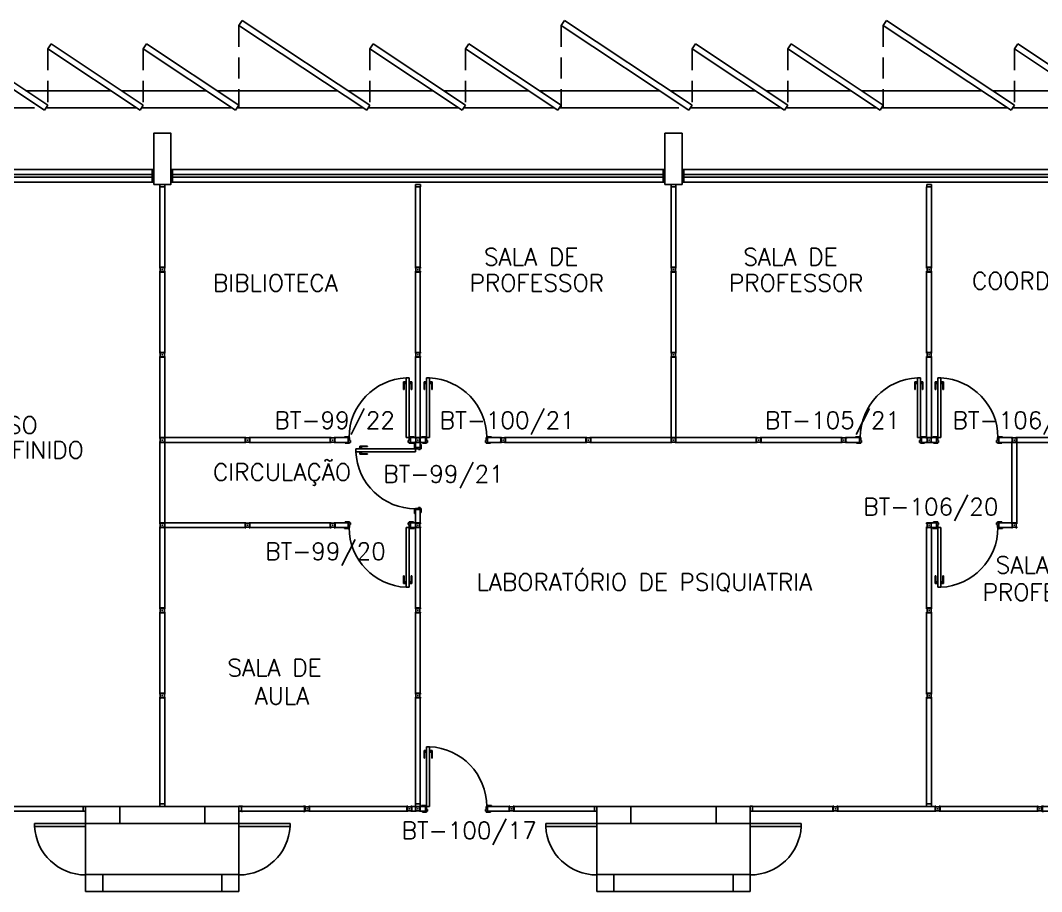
# Model space of a CAD drawing. Header units: millimetres. Extents: x 2069 to 2250, y 1124 to 1284.
# Drawn here: x 2166.65 to 2178.63, y 1202.49 to 1212.71 of the extents above; entities that cross this region are included whole.
import ezdxf

# ---------------------------------------------------------------- set-up
doc = ezdxf.new("R2010")
doc.units = ezdxf.units.MM
doc.linetypes.add('HIDDEN', pattern=[0.375, 0.25, -0.125])
for name, color, linetype in [('ALV', 2, 'Continuous'), ('DIV', 2, 'Continuous'), ('DIV2', 2, 'Continuous'), ('ENDEREÇO', 2, 'Continuous'), ('JANELA', 1, 'Continuous'), ('MACANETA', 1, 'Continuous'), ('PAVIMENTO', 1, 'Continuous'), ('PILARES', 3, 'Continuous'), ('PORTA', 2, 'Continuous'), ('PROJ', 1, 'HIDDEN'), ('TEXTO', 2, 'Continuous')]:
    doc.layers.add(name, color=color, linetype=linetype)
doc.styles.add('UNB-100', font='simplex.shx', dxfattribs={"height": 0.2})

# ---------------------------------------------------------------- blocks, each defined once
blk = doc.blocks.new('DIV12')
for p, q in [((-0.0051, 0), (0.0051, 0)), ((0, -0.0051), (0, 0.0051)), ((0.0285, 0.0285), (1.1715, 0.0285)), ((0.0285, -0.0285), (0.0285, 0.0285)), ((1.1715, -0.0285), (1.1715, 0.0285)), ((1.1949, 0), (1.2051, 0)), ((1.2, -0.0051), (1.2, 0.0051)), ((0.0285, -0.0285), (1.1715, -0.0285))]:
    blk.add_line(p, q)
blk = doc.blocks.new('DIV10')
for p, q in [((-0.0051, 0), (0.0051, 0)), ((0, -0.0051), (0, 0.0051)), ((0.0285, 0.0285), (0.9715, 0.0285)), ((0.0285, -0.0285), (0.0285, 0.0285)), ((0.9715, -0.0285), (0.9715, 0.0285)), ((0.9949, 0), (1.0051, 0)), ((1, -0.0051), (1, 0.0051)), ((0.0285, -0.0285), (0.9715, -0.0285))]:
    blk.add_line(p, q)
blk = doc.blocks.new('DOOR70')
at = {"layer": 'MACANETA', "color": 1}
for p, q in [((-0.015, -0.565), (-0.01, -0.565)), ((-0.015, -0.655), (-0.015, -0.565)), ((-0.01, -0.655), (-0.01, -0.565)), ((0.08, -0.565), (0.075, -0.565)), ((0.075, -0.655), (0.075, -0.565)), ((0.08, -0.655), (0.08, -0.565)), ((-0.015, -0.655), (0.012, -0.655)), ((-0.01, -0.635), (0.012, -0.635)), ((0.012, -0.663), (0.012, -0.628)), ((0.012, -0.628), (0.015, -0.628)), ((0.012, -0.663), (0.015, -0.663)), ((0.053, -0.628), (0.05, -0.628)), ((0.053, -0.663), (0.05, -0.663)), ((0.053, -0.663), (0.053, -0.628)), ((0.075, -0.635), (0.053, -0.635)), ((0.08, -0.655), (0.053, -0.655))]:
    blk.add_line(p, q, dxfattribs=at)
at = {"layer": 'PORTA'}
for p, q in [((0.015, -0.7), (0.015, 0)), ((0.015, 0), (0.05, 0)), ((0.05, -0.7), (0.05, 0)), ((0.05, -0.7), (0.015, -0.7))]:
    blk.add_line(p, q, dxfattribs=at)
at = {"layer": 'PORTA', "color": 1}
blk.add_arc((0.02, 0), 0.7, 272.4563, 0, dxfattribs=at)
blk = doc.blocks.new('DIV8')
for p, q in [((0.005, 0), (-0.005, 0)), ((0, 0.005), (0, -0.005)), ((0.024, 0.019), (0.028, 0.019)), ((0.024, 0.017), (0.024, 0.019)), ((0.024, 0.017), (0.028, 0.017)), ((0.028, 0.03), (0.043, 0.03)), ((0.028, 0.03), (0.028, 0.019)), ((0.028, 0.017), (0.028, -0.016)), ((0.769, 0.028), (0.03, 0.028)), ((0.03, 0.028), (0.03, -0.028)), ((0.043, 0.028), (0.043, 0.03)), ((0.757, 0.028), (0.757, 0.03)), ((0.771, 0.03), (0.757, 0.03)), ((0.769, 0.028), (0.769, -0.028)), ((0.771, 0.03), (0.771, 0.019)), ((0.776, 0.019), (0.771, 0.019)), ((0.771, 0.017), (0.771, -0.016)), ((0.776, 0.017), (0.771, 0.017)), ((0.776, 0.017), (0.776, 0.019)), ((0.805, 0), (0.795, 0)), ((0.8, 0.005), (0.8, -0.005)), ((0.024, -0.016), (0.028, -0.016)), ((0.024, -0.019), (0.024, -0.016)), ((0.024, -0.019), (0.028, -0.019)), ((0.028, -0.019), (0.028, -0.03)), ((0.028, -0.03), (0.043, -0.03)), ((0.769, -0.028), (0.03, -0.028)), ((0.043, -0.03), (0.043, -0.028)), ((0.757, -0.03), (0.757, -0.028)), ((0.771, -0.03), (0.757, -0.03)), ((0.776, -0.016), (0.771, -0.016)), ((0.776, -0.019), (0.771, -0.019)), ((0.771, -0.019), (0.771, -0.03)), ((0.776, -0.019), (0.776, -0.016))]:
    blk.add_line(p, q)
blk = doc.blocks.new('PL')
for p, q in [((0.25, 0.25), (0.25, 0.45)), ((0.25, 0.45), (0.45, 0.45)), ((0.45, 0.45), (0.45, 0.25)), ((0.45, 0.25), (0.25, 0.25))]:
    blk.add_line(p, q)
blk = doc.blocks.new('PL4')
for p, q in [((0, 0.4), (0.2, 0.4)), ((0, 0), (0, 0.4)), ((0.2, 0.4), (0.2, 0)), ((0.2, 0), (0, 0))]:
    blk.add_line(p, q)
blk = doc.blocks.new('IMTT')
for p, q in [((-0.005, 0), (0.005, 0)), ((0.029, 0.029), (0, 0.029)), ((0, -0.028), (0, 0.029)), ((0.029, -0.028), (0, -0.028))]:
    blk.add_line(p, q)
blk = doc.blocks.new('MTT')
for p, q in [((-0.029, 0.018), (-0.029, 0.029)), ((-0.019, 0.029), (-0.029, 0.029)), ((-0.024, 0.018), (-0.029, 0.018)), ((-0.024, 0.018), (-0.024, -0.019)), ((-0.019, 0.024), (-0.019, 0.029)), ((-0.019, 0.024), (0.018, 0.024)), ((-0.005, 0), (0.005, 0)), ((0, -0.005), (0, 0.005)), ((0.018, 0.024), (0.018, 0.029)), ((0.018, 0.029), (0.029, 0.029)), ((0.024, 0.018), (0.029, 0.018)), ((0.024, 0.018), (0.024, -0.019)), ((0.029, 0.018), (0.029, 0.029)), ((-0.029, -0.019), (-0.024, -0.019)), ((-0.029, -0.019), (-0.029, -0.029)), ((-0.019, -0.029), (-0.029, -0.029)), ((0.018, -0.024), (-0.019, -0.024)), ((-0.019, -0.024), (-0.019, -0.029)), ((0.018, -0.024), (0.018, -0.029)), ((0.018, -0.029), (0.029, -0.029)), ((0.029, -0.019), (0.024, -0.019)), ((0.029, -0.019), (0.029, -0.029))]:
    blk.add_line(p, q)
blk = doc.blocks.new('DIV13')
for p, q in [((-0.029, 1.272), (-0.029, 0.028)), ((-0.029, 1.272), (0.028, 1.272)), ((-0.005, 1.3), (0.005, 1.3)), ((0, 1.305), (0, 1.295)), ((0.028, 1.272), (0.028, 0.028)), ((-0.029, 0.028), (0.028, 0.028)), ((-0.005, 0), (0.005, 0)), ((0.005, 0), (-0.005, 0)), ((0.005, 0), (-0.005, 0)), ((0, 0.005), (0, -0.005)), ((0, 0.005), (0, -0.005)), ((0, 0.005), (0, -0.005))]:
    blk.add_line(p, q)

msp = doc.modelspace()

# ---------------------------------------------------------------- linework, layer by layer
at = {"layer": 'ALV'}
for p, q in [((2165.43014, 1212.65651), (2166.92994, 1211.66122)), ((2165.46885, 1212.71483), (2166.96865, 1211.71955)), ((2169.21214, 1212.65651), (2169.25085, 1212.71483)), ((2169.21214, 1212.65651), (2170.71194, 1211.66122)), ((2169.25085, 1212.71483), (2170.75065, 1211.71955)), ((2172.99414, 1212.65651), (2173.03285, 1212.71483)), ((2172.99414, 1212.65651), (2174.49394, 1211.66122)), ((2173.03285, 1212.71483), (2174.53265, 1211.71955)), ((2176.77614, 1212.65651), (2176.81485, 1212.71483)), ((2176.77614, 1212.65651), (2178.27594, 1211.66122)), ((2176.81485, 1212.71483), (2178.31465, 1211.71955)), ((2166.96835, 1212.38004), (2167.00706, 1212.43837)), ((2167.00706, 1212.43837), (2168.09025, 1211.71955)), ((2168.09025, 1212.38004), (2168.12895, 1212.43837)), ((2168.12895, 1212.43837), (2169.21214, 1211.71955)), ((2170.75065, 1212.38004), (2170.78936, 1212.43837)), ((2170.78936, 1212.43837), (2171.87255, 1211.71955)), ((2171.87255, 1212.38004), (2171.91125, 1212.43837)), ((2171.91125, 1212.43837), (2172.99444, 1211.71955)), ((2174.53235, 1212.38004), (2174.57106, 1212.43837)), ((2174.57106, 1212.43837), (2175.65425, 1211.71955)), ((2175.65425, 1212.38004), (2175.69295, 1212.43837)), ((2175.69295, 1212.43837), (2176.77614, 1211.71955)), ((2178.31465, 1212.38004), (2178.35336, 1212.43837)), ((2178.35336, 1212.43837), (2179.43655, 1211.71955)), ((2166.96835, 1212.38004), (2168.05154, 1211.66122)), ((2168.09025, 1212.38004), (2169.17344, 1211.66122)), ((2170.75065, 1212.38004), (2171.83384, 1211.66122)), ((2171.87255, 1212.38004), (2172.95574, 1211.66122)), ((2174.53235, 1212.38004), (2175.61554, 1211.66122)), ((2175.65425, 1212.38004), (2176.73744, 1211.66122)), ((2178.31465, 1212.38004), (2179.39784, 1211.66122)), ((2166.92994, 1211.66122), (2166.96865, 1211.71955)), ((2168.05154, 1211.66122), (2168.09025, 1211.71955)), ((2169.17344, 1211.66122), (2169.21214, 1211.71955)), ((2170.71194, 1211.66122), (2170.75065, 1211.71955)), ((2171.83384, 1211.66122), (2171.87255, 1211.71955)), ((2172.95574, 1211.66122), (2172.99444, 1211.71955)), ((2174.49394, 1211.66122), (2174.53265, 1211.71955)), ((2175.61554, 1211.66122), (2175.65425, 1211.71955)), ((2176.73744, 1211.66122), (2176.77614, 1211.71955)), ((2178.27594, 1211.66122), (2178.31465, 1211.71955)), ((2168.21325, 1210.81539), (2168.21325, 1210.96539)), ((2168.41325, 1210.96539), (2168.41325, 1210.81539)), ((2174.21325, 1210.81539), (2174.21325, 1210.96539)), ((2174.41325, 1210.96539), (2174.41325, 1210.81539)), ((2168.81325, 1203.49039), (2167.81325, 1203.49039)), ((2174.81325, 1203.49039), (2173.81325, 1203.49039)), ((2168.81325, 1203.29039), (2167.81325, 1203.29039)), ((2174.81325, 1203.29039), (2173.81325, 1203.29039)), ((2169.01325, 1202.69039), (2167.61325, 1202.69039)), ((2175.01325, 1202.69039), (2173.61325, 1202.69039)), ((2169.01325, 1202.49039), (2167.61325, 1202.49039)), ((2175.01325, 1202.49039), (2173.61325, 1202.49039))]:
    msp.add_line(p, q, dxfattribs=at)
at = {"layer": 'DIV'}
for p, q in [((2175.20815, 1203.46189), (2175.21835, 1203.46189)), ((2175.20815, 1203.46189), (2175.21835, 1203.46189)), ((2175.21835, 1203.46189), (2175.20815, 1203.46189)), ((2175.21325, 1203.46699), (2175.21325, 1203.45679)), ((2175.21325, 1203.46699), (2175.21325, 1203.45679)), ((2175.21325, 1203.46699), (2175.21325, 1203.45679)), ((2175.24175, 1203.49039), (2175.24175, 1203.43339)), ((2175.24175, 1203.49039), (2175.24175, 1203.43339))]:
    msp.add_line(p, q, dxfattribs=at)
at = {"layer": 'DIV2'}
for p, q in [((2168.21325, 1210.81539), (2168.19325, 1210.81539)), ((2171.31325, 1208.79549), (2171.31325, 1208.78529)), ((2177.31325, 1208.79549), (2177.31325, 1208.78529)), ((2171.31835, 1208.79039), (2171.30815, 1208.79039)), ((2177.28475, 1208.76189), (2177.34175, 1208.76189)), ((2177.28475, 1208.76189), (2177.28475, 1208.60789)), ((2177.30815, 1208.79039), (2177.31835, 1208.79039)), ((2177.34175, 1208.76189), (2177.34175, 1208.60789)), ((2177.28475, 1207.87789), (2177.28475, 1207.81889)), ((2177.34175, 1207.87789), (2177.34175, 1207.81889)), ((2170.34175, 1207.81889), (2170.49575, 1207.81889)), ((2170.34175, 1207.76189), (2170.49575, 1207.76189)), ((2170.45075, 1207.82889), (2170.50075, 1207.82889)), ((2170.45075, 1207.81889), (2170.45075, 1207.82889)), ((2170.46075, 1207.75189), (2170.46075, 1207.76189)), ((2170.51075, 1207.75189), (2170.46075, 1207.75189)), ((2170.49575, 1207.81889), (2170.50075, 1207.81889)), ((2170.49575, 1207.81889), (2170.49575, 1207.76189)), ((2170.49575, 1207.76189), (2170.51075, 1207.76189)), ((2170.50075, 1207.82889), (2170.50075, 1207.81889)), ((2170.50075, 1207.81889), (2170.51075, 1207.81889)), ((2170.51075, 1207.81889), (2170.51075, 1207.78389)), ((2170.51075, 1207.78389), (2170.52075, 1207.78389)), ((2170.51075, 1207.76189), (2170.51075, 1207.75189)), ((2170.52075, 1207.76189), (2170.51075, 1207.76189)), ((2170.52075, 1207.78389), (2170.52075, 1207.76189)), ((2171.20075, 1207.78389), (2171.20075, 1207.76189)), ((2171.21075, 1207.78389), (2171.20075, 1207.78389)), ((2171.20075, 1207.76189), (2171.21075, 1207.76189)), ((2171.21075, 1207.81889), (2171.21075, 1207.78389)), ((2171.22075, 1207.81889), (2171.21075, 1207.81889)), ((2171.22575, 1207.76189), (2171.21075, 1207.76189)), ((2171.21075, 1207.76189), (2171.21075, 1207.75189)), ((2171.21075, 1207.75189), (2171.26075, 1207.75189)), ((2171.22075, 1207.82889), (2171.22075, 1207.81889)), ((2171.27075, 1207.82889), (2171.22075, 1207.82889)), ((2171.22575, 1207.81889), (2171.22075, 1207.81889)), ((2171.22575, 1207.81889), (2171.28475, 1207.81889)), ((2171.22575, 1207.81889), (2171.22575, 1207.76189)), ((2171.22575, 1207.76189), (2171.28475, 1207.76189)), ((2171.26075, 1207.75189), (2171.26075, 1207.76189)), ((2171.27075, 1207.81889), (2171.27075, 1207.82889)), ((2171.27475, 1207.74789), (2171.27475, 1207.69789)), ((2171.28475, 1207.74789), (2171.27475, 1207.74789)), ((2171.34175, 1207.81889), (2171.28475, 1207.81889)), ((2171.34175, 1207.76189), (2171.28475, 1207.76189)), ((2171.28475, 1207.70289), (2171.28475, 1207.76189)), ((2171.31835, 1207.79039), (2171.30815, 1207.79039)), ((2171.31835, 1207.79039), (2171.30815, 1207.79039)), ((2171.31835, 1207.79039), (2171.30815, 1207.79039)), ((2171.31325, 1207.78529), (2171.31325, 1207.79549)), ((2171.31325, 1207.79549), (2171.31325, 1207.78529)), ((2171.31325, 1207.78529), (2171.31325, 1207.79549)), ((2171.34175, 1207.76189), (2171.34175, 1207.81889)), ((2171.40075, 1207.81889), (2171.34175, 1207.81889)), ((2171.34175, 1207.70289), (2171.34175, 1207.76189)), ((2171.40075, 1207.76189), (2171.34175, 1207.76189)), ((2171.35175, 1207.73789), (2171.34175, 1207.73789)), ((2171.35175, 1207.68789), (2171.35175, 1207.73789)), ((2171.35575, 1207.82889), (2171.40575, 1207.82889)), ((2171.35575, 1207.81889), (2171.35575, 1207.82889)), ((2171.36575, 1207.75189), (2171.36575, 1207.76189)), ((2171.41575, 1207.75189), (2171.36575, 1207.75189)), ((2171.40075, 1207.81889), (2171.40575, 1207.81889)), ((2171.40075, 1207.81889), (2171.40075, 1207.76189)), ((2171.40075, 1207.76189), (2171.41575, 1207.76189)), ((2171.40575, 1207.82889), (2171.40575, 1207.81889)), ((2171.40575, 1207.81889), (2171.41575, 1207.81889)), ((2171.41575, 1207.81889), (2171.41575, 1207.78389)), ((2171.41575, 1207.78389), (2171.42575, 1207.78389)), ((2171.41575, 1207.76189), (2171.41575, 1207.75189)), ((2171.42575, 1207.76189), (2171.41575, 1207.76189)), ((2171.42575, 1207.78389), (2171.42575, 1207.76189)), ((2172.10575, 1207.78389), (2172.10575, 1207.76189)), ((2172.11575, 1207.78389), (2172.10575, 1207.78389)), ((2172.10575, 1207.76189), (2172.11575, 1207.76189)), ((2172.11575, 1207.81889), (2172.11575, 1207.78389)), ((2172.12575, 1207.81889), (2172.11575, 1207.81889)), ((2172.13075, 1207.76189), (2172.11575, 1207.76189)), ((2172.11575, 1207.76189), (2172.11575, 1207.75189)), ((2172.11575, 1207.75189), (2172.16575, 1207.75189)), ((2172.12575, 1207.82889), (2172.12575, 1207.81889)), ((2172.17575, 1207.82889), (2172.12575, 1207.82889)), ((2172.13075, 1207.81889), (2172.12575, 1207.81889)), ((2172.28475, 1207.81889), (2172.13075, 1207.81889)), ((2172.13075, 1207.81889), (2172.13075, 1207.76189)), ((2172.28475, 1207.76189), (2172.13075, 1207.76189)), ((2172.16575, 1207.75189), (2172.16575, 1207.76189)), ((2172.17575, 1207.81889), (2172.17575, 1207.82889)), ((2172.28475, 1207.76189), (2172.28475, 1207.81889)), ((2172.31835, 1207.79039), (2172.30815, 1207.79039)), ((2172.31325, 1207.78529), (2172.31325, 1207.79549)), ((2174.31835, 1207.79039), (2174.30815, 1207.79039)), ((2174.31325, 1207.78529), (2174.31325, 1207.79549)), ((2174.34175, 1207.76189), (2174.34175, 1207.81889)), ((2175.31835, 1207.79039), (2175.30815, 1207.79039)), ((2175.31325, 1207.78529), (2175.31325, 1207.79549)), ((2176.34175, 1207.81889), (2176.49575, 1207.81889)), ((2176.34175, 1207.76189), (2176.49575, 1207.76189)), ((2176.45075, 1207.82889), (2176.50075, 1207.82889)), ((2176.45075, 1207.81889), (2176.45075, 1207.82889)), ((2176.46075, 1207.75189), (2176.46075, 1207.76189)), ((2176.51075, 1207.75189), (2176.46075, 1207.75189)), ((2176.49575, 1207.81889), (2176.50075, 1207.81889)), ((2176.49575, 1207.81889), (2176.49575, 1207.76189)), ((2176.49575, 1207.76189), (2176.51075, 1207.76189)), ((2176.50075, 1207.82889), (2176.50075, 1207.81889)), ((2176.50075, 1207.81889), (2176.51075, 1207.81889)), ((2176.51075, 1207.81889), (2176.51075, 1207.78389)), ((2176.51075, 1207.78389), (2176.52075, 1207.78389)), ((2176.51075, 1207.76189), (2176.51075, 1207.75189)), ((2176.52075, 1207.76189), (2176.51075, 1207.76189)), ((2176.52075, 1207.78389), (2176.52075, 1207.76189)), ((2177.20075, 1207.78389), (2177.20075, 1207.76189)), ((2177.21075, 1207.78389), (2177.20075, 1207.78389)), ((2177.20075, 1207.76189), (2177.21075, 1207.76189)), ((2177.21075, 1207.81889), (2177.21075, 1207.78389)), ((2177.22075, 1207.81889), (2177.21075, 1207.81889)), ((2177.22575, 1207.76189), (2177.21075, 1207.76189)), ((2177.21075, 1207.76189), (2177.21075, 1207.75189)), ((2177.21075, 1207.75189), (2177.26075, 1207.75189)), ((2177.22075, 1207.82889), (2177.22075, 1207.81889)), ((2177.27075, 1207.82889), (2177.22075, 1207.82889)), ((2177.22575, 1207.81889), (2177.22075, 1207.81889)), ((2177.22575, 1207.81889), (2177.28475, 1207.81889)), ((2177.22575, 1207.81889), (2177.22575, 1207.76189)), ((2177.22575, 1207.76189), (2177.28475, 1207.76189)), ((2177.26075, 1207.75189), (2177.26075, 1207.76189)), ((2177.27075, 1207.81889), (2177.27075, 1207.82889)), ((2177.28475, 1207.81889), (2177.34175, 1207.81889)), ((2177.28475, 1207.76189), (2177.34175, 1207.76189)), ((2177.30815, 1207.79039), (2177.31835, 1207.79039)), ((2177.30815, 1207.79039), (2177.31835, 1207.79039)), ((2177.31325, 1207.78529), (2177.31325, 1207.79549)), ((2177.31325, 1207.79549), (2177.31325, 1207.78529)), ((2177.40075, 1207.81889), (2177.34175, 1207.81889)), ((2177.40075, 1207.76189), (2177.34175, 1207.76189)), ((2177.35575, 1207.82889), (2177.40575, 1207.82889)), ((2177.35575, 1207.81889), (2177.35575, 1207.82889)), ((2177.36575, 1207.75189), (2177.36575, 1207.76189)), ((2177.41575, 1207.75189), (2177.36575, 1207.75189)), ((2177.40075, 1207.81889), (2177.40575, 1207.81889)), ((2177.40075, 1207.81889), (2177.40075, 1207.76189)), ((2177.40075, 1207.76189), (2177.41575, 1207.76189)), ((2177.40575, 1207.82889), (2177.40575, 1207.81889)), ((2177.40575, 1207.81889), (2177.41575, 1207.81889)), ((2177.41575, 1207.81889), (2177.41575, 1207.78389)), ((2177.41575, 1207.78389), (2177.42575, 1207.78389)), ((2177.41575, 1207.76189), (2177.41575, 1207.75189)), ((2177.42575, 1207.76189), (2177.41575, 1207.76189)), ((2177.42575, 1207.78389), (2177.42575, 1207.76189)), ((2178.10575, 1207.78389), (2178.10575, 1207.76189)), ((2178.11575, 1207.78389), (2178.10575, 1207.78389)), ((2178.10575, 1207.76189), (2178.11575, 1207.76189)), ((2178.11575, 1207.81889), (2178.11575, 1207.78389)), ((2178.12575, 1207.81889), (2178.11575, 1207.81889)), ((2178.13075, 1207.76189), (2178.11575, 1207.76189)), ((2178.11575, 1207.76189), (2178.11575, 1207.75189)), ((2178.11575, 1207.75189), (2178.16575, 1207.75189)), ((2178.12575, 1207.82889), (2178.12575, 1207.81889)), ((2178.17575, 1207.82889), (2178.12575, 1207.82889)), ((2178.13075, 1207.81889), (2178.12575, 1207.81889)), ((2178.28475, 1207.81889), (2178.13075, 1207.81889)), ((2178.13075, 1207.81889), (2178.13075, 1207.76189)), ((2178.28475, 1207.76189), (2178.13075, 1207.76189)), ((2178.16575, 1207.75189), (2178.16575, 1207.76189)), ((2178.17575, 1207.81889), (2178.17575, 1207.82889)), ((2171.27475, 1207.69789), (2171.28475, 1207.69789)), ((2171.28475, 1207.70289), (2171.28475, 1207.69789)), ((2171.28475, 1207.70289), (2171.34175, 1207.70289)), ((2171.28475, 1207.69789), (2171.28475, 1207.68789)), ((2171.28475, 1207.68789), (2171.31975, 1207.68789)), ((2171.31975, 1207.68789), (2171.31975, 1207.67789)), ((2171.31975, 1207.67789), (2171.34175, 1207.67789)), ((2171.34175, 1207.70289), (2171.34175, 1207.68789)), ((2171.34175, 1207.68789), (2171.35175, 1207.68789)), ((2171.34175, 1207.67789), (2171.34175, 1207.68789)), ((2171.31975, 1206.99789), (2171.34175, 1206.99789)), ((2171.31975, 1206.98789), (2171.31975, 1206.99789)), ((2171.34175, 1206.99789), (2171.34175, 1206.98789)), ((2171.27475, 1206.97789), (2171.28475, 1206.97789)), ((2171.27475, 1206.92789), (2171.27475, 1206.97789)), ((2171.28475, 1206.92789), (2171.27475, 1206.92789)), ((2171.28475, 1206.98789), (2171.31975, 1206.98789)), ((2171.28475, 1206.97789), (2171.28475, 1206.98789)), ((2171.28475, 1206.97289), (2171.28475, 1206.97789)), ((2171.28475, 1206.81889), (2171.28475, 1206.97289)), ((2171.28475, 1206.97289), (2171.34175, 1206.97289)), ((2171.34175, 1206.97289), (2171.34175, 1206.98789)), ((2171.34175, 1206.98789), (2171.35175, 1206.98789)), ((2171.34175, 1206.81889), (2171.34175, 1206.97289)), ((2171.35175, 1206.93789), (2171.34175, 1206.93789)), ((2171.35175, 1206.98789), (2171.35175, 1206.93789)), ((2170.30815, 1206.79039), (2170.31835, 1206.79039)), ((2170.31325, 1206.79549), (2170.31325, 1206.78529)), ((2170.34175, 1206.81889), (2170.49575, 1206.81889)), ((2170.34175, 1206.81889), (2170.34175, 1206.76189)), ((2170.34175, 1206.76189), (2170.49575, 1206.76189)), ((2170.45075, 1206.76189), (2170.45075, 1206.75189)), ((2170.46075, 1206.82889), (2170.46075, 1206.81889)), ((2170.51075, 1206.82889), (2170.46075, 1206.82889)), ((2170.49575, 1206.81889), (2170.51075, 1206.81889)), ((2170.49575, 1206.76189), (2170.49575, 1206.81889)), ((2170.49575, 1206.76189), (2170.50075, 1206.76189)), ((2170.50075, 1206.76189), (2170.51075, 1206.76189)), ((2170.50075, 1206.75189), (2170.50075, 1206.76189)), ((2170.51075, 1206.81889), (2170.51075, 1206.82889)), ((2170.52075, 1206.81889), (2170.51075, 1206.81889)), ((2170.51075, 1206.79689), (2170.52075, 1206.79689)), ((2170.51075, 1206.76189), (2170.51075, 1206.79689)), ((2170.52075, 1206.79689), (2170.52075, 1206.81889)), ((2171.20075, 1206.81889), (2171.21075, 1206.81889)), ((2171.20075, 1206.79689), (2171.20075, 1206.81889)), ((2171.21075, 1206.79689), (2171.20075, 1206.79689)), ((2171.21075, 1206.82889), (2171.26075, 1206.82889)), ((2171.21075, 1206.81889), (2171.21075, 1206.82889)), ((2171.22575, 1206.81889), (2171.21075, 1206.81889)), ((2171.21075, 1206.76189), (2171.21075, 1206.79689)), ((2171.22075, 1206.76189), (2171.21075, 1206.76189)), ((2171.22575, 1206.76189), (2171.22075, 1206.76189)), ((2171.22075, 1206.75189), (2171.22075, 1206.76189)), ((2171.22575, 1206.81889), (2171.28475, 1206.81889)), ((2171.22575, 1206.76189), (2171.22575, 1206.81889)), ((2171.22575, 1206.76189), (2171.28475, 1206.76189)), ((2171.26075, 1206.82889), (2171.26075, 1206.81889)), ((2171.27075, 1206.76189), (2171.27075, 1206.75189)), ((2171.34175, 1206.81889), (2171.28475, 1206.81889)), ((2171.28475, 1206.81889), (2171.28475, 1206.76189)), ((2171.31835, 1206.79039), (2171.30815, 1206.79039)), ((2171.30815, 1206.79039), (2171.31835, 1206.79039)), ((2171.31325, 1206.78529), (2171.31325, 1206.79549)), ((2171.31325, 1206.79549), (2171.31325, 1206.78529)), ((2177.28475, 1206.81889), (2177.34175, 1206.81889)), ((2177.30815, 1206.79039), (2177.31835, 1206.79039)), ((2177.31325, 1206.78529), (2177.31325, 1206.79549)), ((2177.40075, 1206.81889), (2177.34175, 1206.81889)), ((2177.40075, 1206.76189), (2177.34175, 1206.76189)), ((2177.35575, 1206.76189), (2177.35575, 1206.75189)), ((2177.36575, 1206.82889), (2177.36575, 1206.81889)), ((2177.41575, 1206.82889), (2177.36575, 1206.82889)), ((2177.40075, 1206.81889), (2177.41575, 1206.81889)), ((2177.40075, 1206.76189), (2177.40075, 1206.81889)), ((2177.40075, 1206.76189), (2177.40575, 1206.76189)), ((2177.40575, 1206.76189), (2177.41575, 1206.76189)), ((2177.40575, 1206.75189), (2177.40575, 1206.76189)), ((2177.41575, 1206.81889), (2177.41575, 1206.82889)), ((2177.42575, 1206.81889), (2177.41575, 1206.81889)), ((2177.41575, 1206.79689), (2177.42575, 1206.79689)), ((2177.41575, 1206.76189), (2177.41575, 1206.79689)), ((2177.42575, 1206.79689), (2177.42575, 1206.81889)), ((2178.10575, 1206.81889), (2178.11575, 1206.81889)), ((2178.10575, 1206.79689), (2178.10575, 1206.81889)), ((2178.11575, 1206.79689), (2178.10575, 1206.79689)), ((2178.11575, 1206.82889), (2178.16575, 1206.82889)), ((2178.11575, 1206.81889), (2178.11575, 1206.82889)), ((2178.13075, 1206.81889), (2178.11575, 1206.81889)), ((2178.11575, 1206.76189), (2178.11575, 1206.79689)), ((2178.12575, 1206.76189), (2178.11575, 1206.76189)), ((2178.13075, 1206.76189), (2178.12575, 1206.76189)), ((2178.12575, 1206.75189), (2178.12575, 1206.76189)), ((2178.28475, 1206.81889), (2178.13075, 1206.81889)), ((2178.13075, 1206.76189), (2178.13075, 1206.81889)), ((2178.28475, 1206.76189), (2178.13075, 1206.76189)), ((2178.16575, 1206.82889), (2178.16575, 1206.81889)), ((2178.17575, 1206.76189), (2178.17575, 1206.75189)), ((2170.45075, 1206.75189), (2170.50075, 1206.75189)), ((2171.27075, 1206.75189), (2171.22075, 1206.75189)), ((2177.35575, 1206.75189), (2177.40575, 1206.75189)), ((2178.17575, 1206.75189), (2178.12575, 1206.75189)), ((2171.21835, 1203.46189), (2171.20815, 1203.46189)), ((2171.21325, 1203.46699), (2171.21325, 1203.45679)), ((2171.24175, 1203.49039), (2171.24175, 1203.43339)), ((2171.28475, 1203.49039), (2171.24175, 1203.49039)), ((2171.28475, 1203.43339), (2171.24175, 1203.43339)), ((2171.28475, 1203.49039), (2171.28475, 1203.43339)), ((2171.31835, 1203.46189), (2171.30815, 1203.46189)), ((2171.31835, 1203.46189), (2171.30815, 1203.46189)), ((2171.31325, 1203.45679), (2171.31325, 1203.46699)), ((2171.31325, 1203.46699), (2171.31325, 1203.45679)), ((2171.40075, 1203.49039), (2171.34175, 1203.49039)), ((2171.34175, 1203.43339), (2171.34175, 1203.49039)), ((2171.40075, 1203.43339), (2171.34175, 1203.43339)), ((2171.35575, 1203.49039), (2171.35575, 1203.50039)), ((2171.35575, 1203.50039), (2171.40575, 1203.50039)), ((2171.36575, 1203.42339), (2171.36575, 1203.43339)), ((2171.41575, 1203.42339), (2171.36575, 1203.42339)), ((2171.40075, 1203.49039), (2171.40075, 1203.43339)), ((2171.40075, 1203.49039), (2171.40575, 1203.49039)), ((2171.40075, 1203.43339), (2171.41575, 1203.43339)), ((2171.40575, 1203.50039), (2171.40575, 1203.49039)), ((2171.40575, 1203.49039), (2171.41575, 1203.49039)), ((2171.41575, 1203.49039), (2171.41575, 1203.45539)), ((2171.41575, 1203.45539), (2171.42575, 1203.45539)), ((2171.42575, 1203.43339), (2171.41575, 1203.43339)), ((2171.41575, 1203.43339), (2171.41575, 1203.42339)), ((2171.42575, 1203.45539), (2171.42575, 1203.43339)), ((2172.11575, 1203.45539), (2172.10575, 1203.45539)), ((2172.10575, 1203.45539), (2172.10575, 1203.43339)), ((2172.10575, 1203.43339), (2172.11575, 1203.43339)), ((2172.12575, 1203.49039), (2172.11575, 1203.49039)), ((2172.11575, 1203.49039), (2172.11575, 1203.45539)), ((2172.11575, 1203.43339), (2172.11575, 1203.42339)), ((2172.13075, 1203.43339), (2172.11575, 1203.43339)), ((2172.11575, 1203.42339), (2172.16575, 1203.42339)), ((2172.17575, 1203.50039), (2172.12575, 1203.50039)), ((2172.12575, 1203.50039), (2172.12575, 1203.49039)), ((2172.13075, 1203.49039), (2172.12575, 1203.49039)), ((2172.13075, 1203.49039), (2172.13075, 1203.43339)), ((2172.38475, 1203.49039), (2172.13075, 1203.49039)), ((2172.38475, 1203.43339), (2172.13075, 1203.43339)), ((2172.16575, 1203.42339), (2172.16575, 1203.43339)), ((2172.17575, 1203.49039), (2172.17575, 1203.50039)), ((2172.38475, 1203.43339), (2172.38475, 1203.49039)), ((2172.41835, 1203.46189), (2172.40815, 1203.46189)), ((2172.41325, 1203.45679), (2172.41325, 1203.46699)), ((2175.24175, 1203.49039), (2176.18475, 1203.49039)), ((2175.24175, 1203.49039), (2176.18475, 1203.49039)), ((2175.24175, 1203.43339), (2176.18475, 1203.43339)), ((2175.24175, 1203.43339), (2176.18475, 1203.43339)), ((2176.18475, 1203.49039), (2176.18475, 1203.43339)), ((2176.18475, 1203.49039), (2176.18475, 1203.43339)), ((2176.20815, 1203.46189), (2176.21835, 1203.46189)), ((2176.20815, 1203.46189), (2176.21835, 1203.46189)), ((2176.21325, 1203.46699), (2176.21325, 1203.45679)), ((2176.21325, 1203.46699), (2176.21325, 1203.45679))]:
    msp.add_line(p, q, dxfattribs=at)
at = {"layer": 'JANELA'}
for p, q in [((2168.19325, 1210.96539), (2162.43325, 1210.96539)), ((2174.19325, 1210.96539), (2168.43325, 1210.96539)), ((2180.19325, 1210.96539), (2174.43325, 1210.96539)), ((2168.19325, 1210.90539), (2162.43325, 1210.90539)), ((2168.19325, 1210.87539), (2162.43325, 1210.87539)), ((2174.19325, 1210.90539), (2168.43325, 1210.90539)), ((2174.19325, 1210.87539), (2168.43325, 1210.87539)), ((2180.19325, 1210.90539), (2174.43325, 1210.90539)), ((2180.19325, 1210.87539), (2174.43325, 1210.87539)), ((2168.19325, 1210.81539), (2162.43325, 1210.81539)), ((2174.19325, 1210.81539), (2168.43325, 1210.81539)), ((2180.19325, 1210.81539), (2174.43325, 1210.81539))]:
    msp.add_line(p, q, dxfattribs=at)
at = {"layer": 'JANELA', "color": 3}
for p, q in [((2168.19325, 1210.96539), (2168.21325, 1210.96539)), ((2168.19325, 1210.81539), (2168.19325, 1210.96539)), ((2168.43325, 1210.96539), (2168.41325, 1210.96539)), ((2168.43325, 1210.81539), (2168.43325, 1210.96539)), ((2174.19325, 1210.96539), (2174.21325, 1210.96539)), ((2174.19325, 1210.81539), (2174.19325, 1210.96539)), ((2174.43325, 1210.96539), (2174.41325, 1210.96539)), ((2174.43325, 1210.81539), (2174.43325, 1210.96539)), ((2168.41325, 1210.81539), (2168.43325, 1210.81539)), ((2174.21325, 1210.81539), (2174.19325, 1210.81539)), ((2174.41325, 1210.81539), (2174.43325, 1210.81539))]:
    msp.add_line(p, q, dxfattribs=at)
at = {"layer": 'PAVIMENTO'}
for p, q in [((2167.70621, 1211.89039), (2166.71092, 1211.89039)), ((2168.82811, 1211.89039), (2167.83281, 1211.89039)), ((2170.36662, 1211.89039), (2168.95471, 1211.89039)), ((2171.48851, 1211.89039), (2170.49321, 1211.89039)), ((2172.61041, 1211.89039), (2171.61511, 1211.89039)), ((2174.14862, 1211.89039), (2172.73701, 1211.89039)), ((2175.27021, 1211.89039), (2174.27492, 1211.89039)), ((2176.39211, 1211.89039), (2175.39681, 1211.89039)), ((2177.93062, 1211.89039), (2176.51871, 1211.89039)), ((2179.05251, 1211.89039), (2178.05721, 1211.89039)), ((2166.81325, 1211.69039), (2165.41109, 1211.69039)), ((2168.0076, 1211.69039), (2166.949, 1211.69039)), ((2169.12949, 1211.69039), (2168.07089, 1211.69039)), ((2170.668, 1211.69039), (2169.19279, 1211.69039)), ((2171.78989, 1211.69039), (2170.7313, 1211.69039)), ((2172.91179, 1211.69039), (2171.85319, 1211.69039)), ((2174.37725, 1211.69039), (2172.97509, 1211.69039)), ((2175.5716, 1211.69039), (2174.513, 1211.69039)), ((2176.69349, 1211.69039), (2175.63489, 1211.69039)), ((2178.232, 1211.69039), (2176.75679, 1211.69039)), ((2179.35389, 1211.69039), (2178.2953, 1211.69039))]:
    msp.add_line(p, q, dxfattribs=at)
at = {"layer": 'PILARES'}
for points in [[(2168.21325, 1210.79039), (2168.41325, 1210.79039), (2168.41325, 1211.39039), (2168.21325, 1211.39039)], [(2174.21325, 1210.79039), (2174.41325, 1210.79039), (2174.41325, 1211.39039), (2174.21325, 1211.39039)]]:
    msp.add_lwpolyline(points, close=True, dxfattribs=at)
at = {"layer": 'PORTA'}
for p, q in [((2166.81325, 1203.29039), (2167.41325, 1203.29039)), ((2166.81325, 1203.25539), (2166.81325, 1203.29039)), ((2166.81325, 1203.25539), (2166.81325, 1203.29039)), ((2167.41325, 1203.29039), (2167.41325, 1203.25539)), ((2167.41325, 1203.29039), (2167.41325, 1203.25539)), ((2169.81326, 1203.29039), (2169.21325, 1203.29039)), ((2169.21325, 1203.29039), (2169.21325, 1203.25539)), ((2169.21325, 1203.29039), (2169.21325, 1203.25539)), ((2169.81326, 1203.25539), (2169.81326, 1203.29039)), ((2169.81326, 1203.25539), (2169.81326, 1203.29039)), ((2172.81325, 1203.25539), (2172.81325, 1203.29039)), ((2172.81325, 1203.25539), (2172.81325, 1203.29039)), ((2172.81325, 1203.29039), (2173.41325, 1203.29039)), ((2173.41325, 1203.29039), (2173.41325, 1203.25539)), ((2173.41325, 1203.29039), (2173.41325, 1203.25539)), ((2175.21325, 1203.29039), (2175.21325, 1203.25539)), ((2175.21325, 1203.29039), (2175.21325, 1203.25539)), ((2175.81326, 1203.29039), (2175.21325, 1203.29039)), ((2175.81326, 1203.25539), (2175.81326, 1203.29039)), ((2175.81326, 1203.25539), (2175.81326, 1203.29039)), ((2166.81325, 1203.25539), (2167.41325, 1203.25539)), ((2169.81326, 1203.25539), (2169.21325, 1203.25539)), ((2172.81325, 1203.25539), (2173.41325, 1203.25539)), ((2175.81326, 1203.25539), (2175.21325, 1203.25539))]:
    msp.add_line(p, q, dxfattribs=at)
at = {"layer": 'PORTA', "color": 2}
for p, q in [((2167.41325, 1202.69039), (2167.41325, 1203.29039)), ((2169.21325, 1202.69039), (2169.21325, 1203.29039)), ((2173.41325, 1202.69039), (2173.41325, 1203.29039)), ((2175.21325, 1202.69039), (2175.21325, 1203.29039))]:
    msp.add_line(p, q, dxfattribs=at)
at = {"layer": 'PORTA', "color": 1}
for centre, start, end in [((2167.41325, 1203.28539), 182.865991, 270), ((2169.21325, 1203.28539), 270, 357.134009), ((2173.41325, 1203.28539), 182.865991, 270), ((2175.21325, 1203.28539), 270, 357.134009)]:
    msp.add_arc(centre, 0.60001, start, end, dxfattribs=at)
at = {"layer": 'PROJ', "linetype": 'HIDDEN'}
for p, q in [((2169.21214, 1212.65651), (2169.21214, 1211.69039)), ((2172.99414, 1212.65651), (2172.99414, 1211.69039)), ((2176.77614, 1212.65651), (2176.77614, 1211.69039)), ((2166.96835, 1212.38004), (2166.96835, 1211.69039)), ((2168.09025, 1212.38004), (2168.09025, 1211.69039)), ((2170.75065, 1212.38004), (2170.75065, 1211.69039)), ((2171.87255, 1212.38004), (2171.87255, 1211.69039)), ((2174.53235, 1212.38004), (2174.53235, 1211.69039)), ((2175.65425, 1212.38004), (2175.65425, 1211.69039)), ((2178.31465, 1212.38004), (2178.31465, 1211.69039))]:
    msp.add_line(p, q, dxfattribs=at)

# ---------------------------------------------------------------- block references
at = {"layer": 'DIV'}
for p, rotation in [((2171.22575, 1207.81889), 180.0000000051447), ((2171.28475, 1207.70289), 270.0000000051447)]:
    msp.add_blockref('DOOR70', p, dxfattribs=dict(at, rotation=rotation))
at = {"layer": 'DIV', "xscale": -1}
for p, rotation in [((2171.40075, 1207.81889), 179.9999999948553), ((2171.22575, 1206.76189), 359.9999999948553), ((2171.40075, 1203.49039), 179.9999999948553)]:
    msp.add_blockref('DOOR70', p, dxfattribs=dict(at, rotation=rotation))
at = {"layer": 'DIV', "extrusion": (0, 0, -1), "xscale": -1, "zscale": -1, "rotation": 179.9999999948553}
msp.add_blockref('DOOR70', (-2177.22575, 1207.81889), dxfattribs=at)
at = {"layer": 'DIV', "extrusion": (0, 0, -1), "zscale": -1, "rotation": 180.0000000051447}
msp.add_blockref('DOOR70', (-2177.40075, 1207.81889), dxfattribs=at)
at = {"layer": 'DIV'}
for name, p in [('DOOR70', (2177.40075, 1206.76189)), ('IMTT', (2175.21325, 1203.46189))]:
    msp.add_blockref(name, p, dxfattribs=at)
at = {"layer": 'DIV2'}
for name, p, rotation in [('DIV10', (2168.31325, 1210.79039), 270), ('IMTT', (2168.31325, 1210.79039), 270), ('DIV10', (2171.31325, 1210.79039), 270), ('IMTT', (2171.31325, 1210.79039), 270), ('DIV10', (2174.31325, 1210.79039), 270), ('IMTT', (2174.31325, 1210.79039), 270), ('DIV10', (2177.31325, 1210.79039), 270), ('IMTT', (2177.31325, 1210.79039), 270), ('DIV10', (2168.31325, 1209.79039), 270), ('DIV10', (2171.31325, 1209.79039), 270), ('DIV10', (2174.31325, 1209.79039), 270), ('DIV10', (2177.31325, 1209.79039), 270), ('DIV10', (2168.31325, 1208.79039), 270), ('DIV10', (2171.31325, 1208.79039), 270), ('DIV10', (2174.31325, 1208.79039), 270), ('DIV10', (2177.31325, 1208.79039), 270), ('DIV10', (2168.31325, 1207.79039), 270), ('DIV10', (2178.31325, 1207.79039), 270), ('DIV10', (2168.31325, 1206.79039), 270), ('DIV10', (2171.31325, 1206.79039), 270), ('DIV10', (2177.31325, 1206.79039), 270), ('DIV10', (2168.31325, 1205.79039), 270), ('DIV10', (2171.31325, 1205.79039), 270), ('DIV10', (2177.31325, 1205.79039), 270), ('DIV13', (2168.31325, 1204.79039), 180), ('IMTT', (2167.41325, 1203.46189), 180), ('IMTT', (2168.31325, 1203.49039), 90), ('DIV12', (2171.21325, 1203.46189), 180), ('IMTT', (2171.31325, 1203.49039), 90), ('DIV10', (2173.41325, 1203.46189), 180), ('IMTT', (2173.41325, 1203.46189), 180), ('DIV12', (2177.41325, 1203.46189), 180), ('IMTT', (2177.31325, 1203.49039), 90), ('DIV12', (2178.61325, 1203.46189), 180)]:
    msp.add_blockref(name, p, dxfattribs=dict(at, rotation=rotation))
for name, p in [('MTT', (2168.31325, 1209.79039)), ('MTT', (2171.31325, 1209.79039)), ('MTT', (2174.31325, 1209.79039)), ('MTT', (2177.31325, 1209.79039)), ('MTT', (2168.31325, 1208.79039)), ('MTT', (2171.31325, 1208.79039)), ('MTT', (2174.31325, 1208.79039)), ('MTT', (2177.31325, 1208.79039)), ('MTT', (2168.31325, 1207.79039)), ('DIV10', (2168.31325, 1207.79039)), ('MTT', (2169.31325, 1207.79039)), ('DIV10', (2169.31325, 1207.79039)), ('MTT', (2170.31325, 1207.79039)), ('MTT', (2171.31325, 1207.79039)), ('MTT', (2172.31325, 1207.79039)), ('DIV10', (2172.31325, 1207.79039)), ('MTT', (2173.31325, 1207.79039)), ('DIV10', (2173.31325, 1207.79039)), ('MTT', (2174.31325, 1207.79039)), ('DIV10', (2174.31325, 1207.79039)), ('MTT', (2175.31325, 1207.79039)), ('DIV10', (2175.31325, 1207.79039)), ('MTT', (2176.31325, 1207.79039)), ('MTT', (2177.31325, 1207.79039)), ('MTT', (2178.31325, 1207.79039)), ('DIV10', (2178.31325, 1207.79039)), ('MTT', (2168.31325, 1206.79039)), ('DIV10', (2168.31325, 1206.79039)), ('MTT', (2169.31325, 1206.79039)), ('DIV10', (2169.31325, 1206.79039)), ('MTT', (2170.31325, 1206.79039)), ('MTT', (2171.31325, 1206.79039)), ('MTT', (2177.31325, 1206.79039)), ('MTT', (2178.31325, 1206.79039)), ('MTT', (2168.31325, 1205.79039)), ('MTT', (2171.31325, 1205.79039)), ('MTT', (2177.31325, 1205.79039)), ('MTT', (2168.31325, 1204.79039)), ('MTT', (2171.31325, 1204.79039)), ('DIV13', (2171.31325, 1203.49033)), ('MTT', (2177.31325, 1204.79039)), ('DIV13', (2177.31325, 1203.49033)), ('DIV12', (2166.21325, 1203.46189)), ('DIV8', (2169.21325, 1203.46189)), ('IMTT', (2169.21325, 1203.46189)), ('MTT', (2170.01325, 1203.46189)), ('MTT', (2171.21325, 1203.46189)), ('MTT', (2171.31325, 1203.46189)), ('MTT', (2172.41325, 1203.46189)), ('MTT', (2176.21325, 1203.46189)), ('MTT', (2177.41325, 1203.46189)), ('MTT', (2178.61325, 1203.46189)), ('DIV8', (2178.61325, 1203.46189))]:
    msp.add_blockref(name, p, dxfattribs=at)
at = {"layer": 'PILARES', "rotation": 270}
for p in [(2167.41325, 1203.49039), (2173.41325, 1203.49039)]:
    msp.add_blockref('PL4', p, dxfattribs=at)
at = {"layer": 'PILARES', "xscale": -1, "rotation": 90}
for p in [(2169.21325, 1203.49039), (2175.21325, 1203.49039)]:
    msp.add_blockref('PL4', p, dxfattribs=at)
at = {"layer": 'PILARES'}
for p in [(2167.16325, 1202.24039), (2173.16325, 1202.24039)]:
    msp.add_blockref('PL', p, dxfattribs=at)
at = {"layer": 'PILARES', "xscale": -1}
for p in [(2169.46325, 1202.24039), (2175.46325, 1202.24039)]:
    msp.add_blockref('PL', p, dxfattribs=at)

# ---------------------------------------------------------------- texts
at = {"layer": 'ENDEREÇO', "style": 'UNB-100'}
for s, p in [('BT-99/22', (2169.62987, 1207.9224)), ('BT-100/21', (2171.56957, 1207.9224)), ('BT-105/21', (2175.38738, 1207.9224)), ('BT-106/21', (2177.58878, 1207.9224)), ('BT-99/21', (2170.90761, 1207.2917)), ('BT-106/20', (2176.54196, 1206.90713)), ('BT-99/20', (2169.52211, 1206.38412)), ('BT-100/17', (2171.12313, 1203.10759))]:
    msp.add_text(s, height=0.2, dxfattribs=at).set_placement(p)
at = {"layer": 'TEXTO', "style": 'UNB-100'}
for s, p in [('SALA DE', (2172.08884, 1209.8402)), ('SALA DE', (2175.1328, 1209.8402)), ('COORDENAÇÃO', (2177.81724, 1209.5585)), ('BIBLIOTECA', (2168.90889, 1209.53413)), ('PROFESSOR', (2171.92063, 1209.53413)), ('PROFESSOR', (2174.9646, 1209.53413)), ('USO', (2166.30089, 1207.86532)), ('INDEFINIDO', (2165.94213, 1207.57377)), ('CIRCULAÇÃO', (2168.90889, 1207.31374)), ('SALA DE', (2178.09528, 1206.22485)), ('LABORATÓRIO DE PSIQUIATRIA', (2172.00083, 1206.02326)), ('PROFESSOR', (2177.9417, 1205.90344)), ('SALA DE', (2169.0771, 1205.01817)), ('AULA', (2169.3967, 1204.68772))]:
    msp.add_text(s, height=0.2, dxfattribs=at).set_placement(p)

doc.saveas('drawing.dxf')
